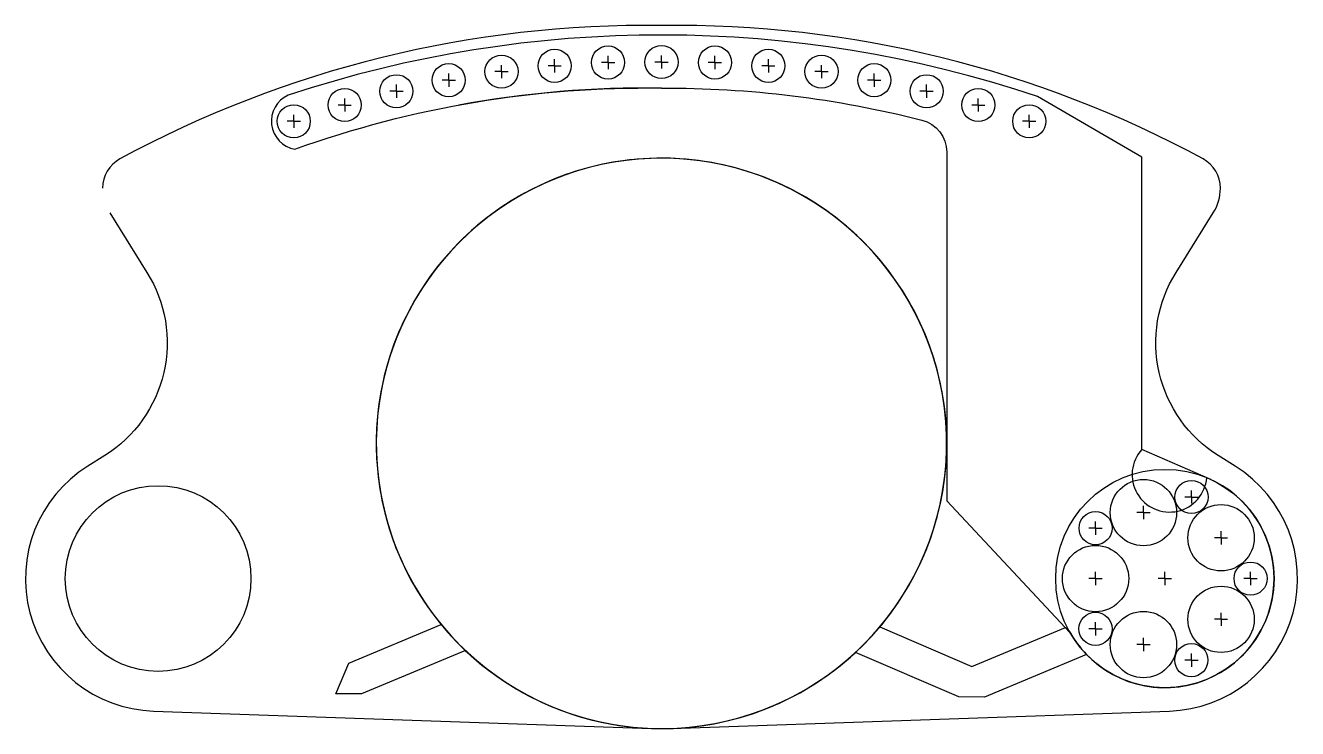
# Model space of a CAD drawing. Header units: millimetres. Extents: x -96 to 96, y -43 to 63.
import ezdxf

# ---------------------------------------------------------------- set-up
doc = ezdxf.new("R2010")
doc.units = ezdxf.units.MM

msp = doc.modelspace()

# ---------------------------------------------------------------- linework, layer by layer
for p, q in [((-16.11, 56.93), (-16.11, 57.93)), ((-8.06, 57.42), (-8.06, 58.42)), ((0, 57.5), (0, 58.5)), ((8.06, 57.42), (8.06, 58.42)), ((16.11, 56.93), (16.11, 57.93)), ((-32.08, 54.77), (-32.08, 55.77)), ((-24.12, 56.05), (-25.12, 56.05)), ((-24.12, 56.05), (-24.12, 57.05)), ((-24.12, 56.05), (-23.12, 56.05)), ((-24.12, 56.05), (-24.12, 55.05)), ((-16.11, 56.93), (-17.11, 56.93)), ((-16.11, 56.93), (-15.11, 56.93)), ((-16.11, 56.93), (-16.11, 55.93)), ((-8.06, 57.42), (-9.06, 57.42)), ((-8.06, 57.42), (-7.06, 57.42)), ((-8.06, 57.42), (-8.06, 56.42)), ((0, 57.5), (-1, 57.5)), ((0, 57.5), (0, 56.5)), ((0, 57.5), (1, 57.5)), ((8.06, 57.42), (7.06, 57.42)), ((8.06, 57.42), (8.06, 56.42)), ((8.06, 57.42), (9.06, 57.42)), ((16.11, 56.93), (15.11, 56.93)), ((16.11, 56.93), (16.11, 55.93)), ((16.11, 56.93), (17.11, 56.93)), ((24.12, 56.05), (23.12, 56.05)), ((24.12, 56.05), (24.12, 57.05)), ((24.12, 56.05), (24.12, 55.05)), ((24.12, 56.05), (25.12, 56.05)), ((32.08, 54.77), (32.08, 55.77)), ((-39.97, 53.09), (-39.97, 54.09)), ((-32.08, 54.77), (-33.08, 54.77)), ((-32.08, 54.77), (-31.08, 54.77)), ((-32.08, 54.77), (-32.08, 53.77)), ((32.08, 54.77), (31.08, 54.77)), ((32.08, 54.77), (32.08, 53.77)), ((32.08, 54.77), (33.08, 54.77)), ((39.97, 53.09), (39.97, 54.09)), ((-47.76, 51.02), (-47.76, 52.02)), ((-39.97, 53.09), (-40.97, 53.09)), ((-39.97, 53.09), (-38.97, 53.09)), ((-39.97, 53.09), (-39.97, 52.09)), ((39.97, 53.09), (38.97, 53.09)), ((39.97, 53.09), (39.97, 52.09)), ((39.97, 53.09), (40.97, 53.09)), ((47.76, 51.02), (47.76, 52.02)), ((-47.76, 51.02), (-48.76, 51.02)), ((-47.76, 51.02), (-46.76, 51.02)), ((-47.76, 51.02), (-47.76, 50.02)), ((47.76, 51.02), (46.76, 51.02)), ((47.76, 51.02), (47.76, 50.02)), ((47.76, 51.02), (48.76, 51.02)), ((-55.44, 48.56), (-56.44, 48.56)), ((-55.44, 48.56), (-55.44, 49.56)), ((-55.44, 48.56), (-55.44, 47.56)), ((-55.44, 48.56), (-54.44, 48.56)), ((55.44, 48.56), (54.44, 48.56)), ((55.44, 48.56), (55.44, 49.56)), ((55.44, 48.56), (55.44, 47.56)), ((55.44, 48.56), (56.44, 48.56)), ((79.89, -8.09), (79.89, -7.09)), ((72.66, -10.44), (72.66, -9.44)), ((79.89, -8.09), (78.89, -8.09)), ((79.89, -8.09), (79.89, -9.09)), ((79.89, -8.09), (80.89, -8.09)), ((72.66, -10.44), (71.66, -10.44)), ((72.66, -10.44), (72.66, -11.44)), ((72.66, -10.44), (73.66, -10.44)), ((65.44, -12.78), (64.44, -12.78)), ((65.44, -12.78), (65.44, -11.78)), ((65.44, -12.78), (65.44, -13.78)), ((65.44, -12.78), (66.44, -12.78)), ((84.35, -14.24), (84.35, -13.24)), ((84.35, -14.24), (83.35, -14.24)), ((84.35, -14.24), (84.35, -15.24)), ((84.35, -14.24), (85.35, -14.24)), ((65.43, -20.38), (64.43, -20.38)), ((65.43, -20.38), (65.43, -19.38)), ((65.43, -20.38), (65.43, -21.38)), ((65.43, -20.38), (66.43, -20.38)), ((75.89, -20.38), (74.89, -20.38)), ((75.89, -20.38), (75.89, -19.38)), ((75.89, -20.38), (75.89, -21.38)), ((75.89, -20.38), (76.89, -20.38)), ((88.81, -20.39), (87.81, -20.39)), ((88.81, -20.39), (88.81, -19.39)), ((88.81, -20.39), (88.81, -21.39)), ((88.81, -20.39), (89.81, -20.39)), ((84.35, -26.53), (83.35, -26.53)), ((84.35, -26.53), (84.35, -25.53)), ((84.35, -26.53), (84.35, -27.53)), ((84.35, -26.53), (85.35, -26.53)), ((65.43, -27.97), (64.43, -27.97)), ((65.43, -27.97), (65.43, -26.97)), ((65.43, -27.97), (65.43, -28.97)), ((65.43, -27.97), (66.43, -27.97)), ((72.66, -30.33), (71.66, -30.33)), ((72.66, -30.33), (72.66, -29.33)), ((72.66, -30.33), (72.66, -31.33)), ((72.66, -30.33), (73.66, -30.33)), ((79.88, -32.68), (79.88, -31.68)), ((79.88, -32.68), (78.88, -32.68)), ((79.88, -32.68), (79.88, -33.68)), ((79.88, -32.68), (80.88, -32.68))]:
    msp.add_line(p, q)
for points in [[(-22.05, 36.92, 1.182159), (32.91, -27.68), (46.79, -33.64), (60.88, -27.76), (61.47, -28.31, 0.067033), (64.08, -31.84), (48.71, -38.25), (44.81, -38.23), (29.23, -31.54, 5.552618), (1.49, -42.97), (76.58, -40.37, 0.739694), (86.5, -3.43), (83.91, -1.81, -0.414214), (77.57, 25.76), (83.19, 34.74, 0.140782), (84.26, 38.46), (84.26, 38.5, 0.27503), (81.64, 42.89, 0.128584), (0, 63, 0.128584), (-81.64, 42.89, 0.27503), (-84.26, 38.5), (-84.26, 38.46)], [(82.8, -5.45), (72.43, -0.9), (72.43, 43.14), (56.69, 52.3, 0.162458), (-56.26, 52.5, 0.740812), (-55.26, 44.36, -0.09037), (-0.02, 53.57)], [(-0.02, 53.57, -0.063541), (39.23, 48.75, -0.342969), (43, 43.9), (43, -8.66), (61.58, -28.51, 1.400253), (82.2, -5.18)], [(-83.19, 34.74), (-77.57, 25.76, -0.414214), (-83.91, -1.81), (-86.5, -3.43, 0.739694), (-76.58, -40.37), (-1.49, -42.97, 5.470477), (-29.56, -31.23), (-45.21, -37.76), (-49.11, -37.74), (-47.14, -33.15), (-33.2, -27.33, 2.353986), (-26.12, 34.16)], [(82.8, -5.45), (72.43, -0.9, 1.400253), (82.2, -5.18)]]:
    msp.add_lwpolyline(points, format="xyb")
for centre, radius in [((-8.06, 57.42), 2.5), ((0, 57.5), 2.5), ((8.06, 57.42), 2.5), ((-24.12, 56.05), 2.5), ((-16.11, 56.93), 2.5), ((16.11, 56.93), 2.5), ((24.12, 56.05), 2.5), ((-32.08, 54.77), 2.5), ((32.08, 54.77), 2.5), ((-39.97, 53.09), 2.5), ((39.97, 53.09), 2.5), ((-47.76, 51.02), 2.5), ((47.76, 51.02), 2.5), ((-55.44, 48.56), 2.5), ((55.44, 48.56), 2.5), ((75.89, -20.38), 16.46), ((72.66, -10.44), 5), ((79.89, -8.09), 2.5), ((-75.89, -20.38), 14), ((84.35, -14.24), 5), ((65.44, -12.78), 2.5), ((65.43, -20.38), 5), ((88.81, -20.39), 2.5), ((84.35, -26.53), 5), ((65.43, -27.97), 2.5), ((72.66, -30.33), 5), ((79.88, -32.68), 2.5)]:
    msp.add_circle(centre, radius)
msp.add_arc((-2.37, -102.63), 156.21, 89.1357, 100.3975)

doc.saveas('drawing.dxf')
